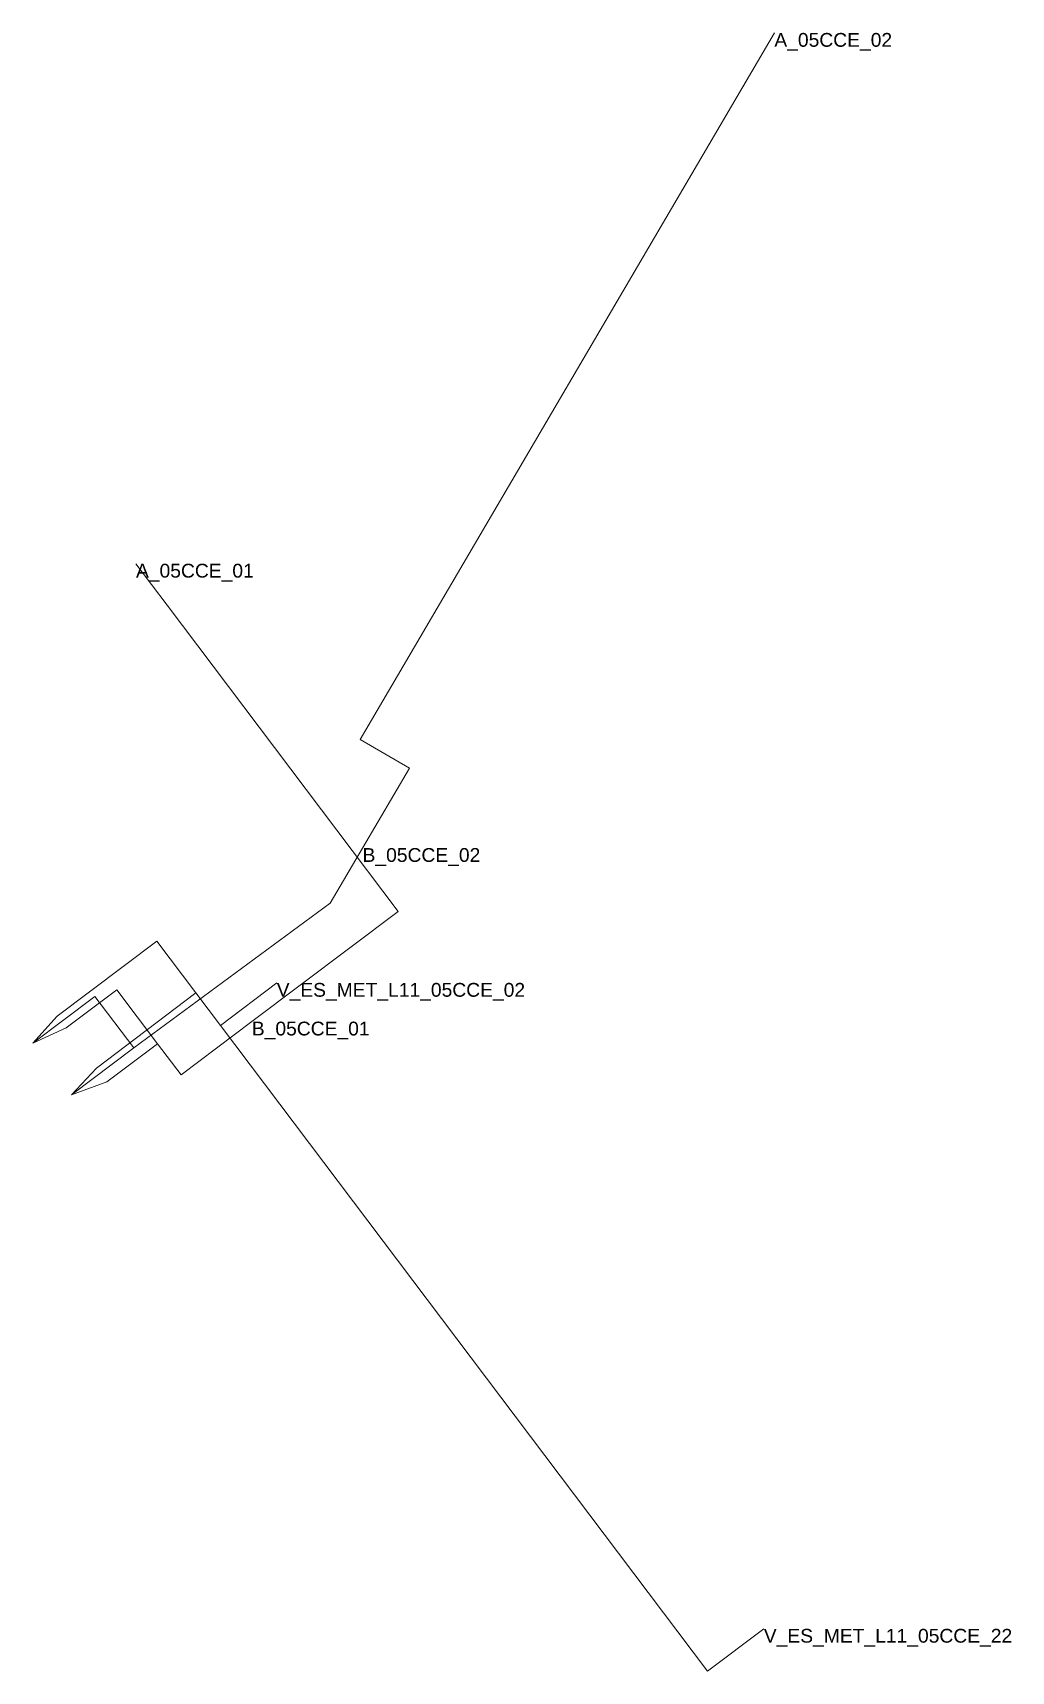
# Model space of a CAD drawing. Header units: metres. Extents: x 430920.4 to 430955.8, y 4590404.1 to 4590463.5.
import ezdxf
from ezdxf.enums import TextEntityAlignment as Align

# ---------------------------------------------------------------- set-up
doc = ezdxf.new("R2010")
doc.units = ezdxf.units.M
doc.header["$MEASUREMENT"] = 0
for name, color, linetype, lineweight, true_color in [('01_A_AccesTren_t', 40, 'Continuous', 0, 0xffd600), ('01_C_AccesExt_t', 251, 'Continuous', 0, 0x646464), ('01_I_Ascensor_l', 251, 'Continuous', 0, 0x646464), ('01_I_BarreraTarifaria_t', 251, 'Continuous', 0, 0x646464), ('01_I_Horitzontal_l', 251, 'Continuous', 0, 0x646464)]:
    doc.layers.add(name, color=color, linetype=linetype, lineweight=lineweight, true_color=true_color)
doc.styles.add('Style-Arial', font='arial.ttf')

msp = doc.modelspace()

# ---------------------------------------------------------------- linework, layer by layer
at = {"layer": '01_I_Ascensor_l'}
msp.add_line((430925.235065, 4590442.742021, -10), (430924.099914, 4590444.245911), dxfattribs=at)
at = {"layer": '01_I_Ascensor_l', "extrusion": (-0.5342863686617191, 0.8451152181192044, 0.0178422074195848), "elevation": 3649204.365664, "flags": 128}
msp.add_lwpolyline([(-2817229.631837, -65130.228955), (-2817228.307599, -65140.230547), (-2817229.582242, -65160.233731)], dxfattribs=at)
at = {"layer": '01_I_Ascensor_l', "extrusion": (-0.4821153241371689, 0.8758616830997018, 0.0207635813353578), "elevation": 3812822.955811, "flags": 128}
msp.add_lwpolyline([(-2591101.959489, -79224.939379), (-2591100.701315, -79204.935067), (-2591102.04713, -79194.93291)], dxfattribs=at)
at = {"layer": '01_I_Horitzontal_l'}
for p, q in [((430922.667907, 4590425.960685, -40), (430926.274391, 4590428.683438, -40)), ((430926.273688, 4590428.682907, -40), (430927.162091, 4590427.505239, -40)), ((430929.204038, 4590429.045631, -40), (430927.162091, 4590427.505239, -40)), ((430924.882409, 4590426.842225, -10), (430923.045127, 4590425.457131, -10)), ((430924.016039, 4590426.688799, -20), (430921.765978, 4590424.990092, -20))]:
    msp.add_line(p, q, dxfattribs=at)
at = {"layer": '01_I_Horitzontal_l', "flags": 128}
for points, elevation in [([(430947.250596, 4590463.495766), (430932.228092, 4590437.879882), (430934.014951, 4590436.831974), (430932.316509, 4590433.935846)], -20), ([(430925.235065, 4590442.742021), (430933.604687, 4590431.639992), (430928.300994, 4590427.641632)], -10), ([(430932.316509, 4590433.935846), (430931.144782, 4590431.937854), (430924.016039, 4590426.688799)], -20), ([(430921.243285, 4590427.840407), (430924.854295, 4590430.564459), (430926.273688, 4590428.682907)], -40), ([(430924.016039, 4590426.688799), (430922.606335, 4590428.556056), (430920.356611, 4590426.857604)], -20), ([(430924.882409, 4590426.842225), (430923.407475, 4590428.798676), (430921.571282, 4590427.414404)], -10), ([(430928.300994, 4590427.641632), (430925.736978, 4590425.708666), (430924.882409, 4590426.842225)], -10), ([(430927.162091, 4590427.505239), (430944.829541, 4590404.085226), (430946.868801, 4590405.621397)], -40)]:
    msp.add_lwpolyline(points, dxfattribs=dict(at, elevation=elevation))

# ---------------------------------------------------------------- texts
at = {"layer": '01_A_AccesTren_t', "style": 'Style-Arial'}
for s, p in [('V_ES_MET_L11_05CCE_02', (430929.204038, 4590429.045631, -40)), ('V_ES_MET_L11_05CCE_22', (430946.868801, 4590405.621397, -40))]:
    msp.add_text(s, height=0.5, dxfattribs=at).set_placement(p, align=Align.TOP_LEFT)
at = {"layer": '01_C_AccesExt_t', "style": 'Style-Arial'}
for s, p in [('A_05CCE_02', (430947.250596, 4590463.495766, -20)), ('A_05CCE_01', (430924.099914, 4590444.245911))]:
    msp.add_text(s, height=0.5, dxfattribs=at).set_placement(p, align=Align.TOP_LEFT)
at = {"layer": '01_I_BarreraTarifaria_t', "style": 'Style-Arial'}
for s, p in [('B_05CCE_02', (430932.316509, 4590433.935846, -20)), ('B_05CCE_01', (430928.300994, 4590427.641632, -10))]:
    msp.add_text(s, height=0.5, dxfattribs=at).set_placement(p, align=Align.TOP_LEFT)

doc.saveas('drawing.dxf')
